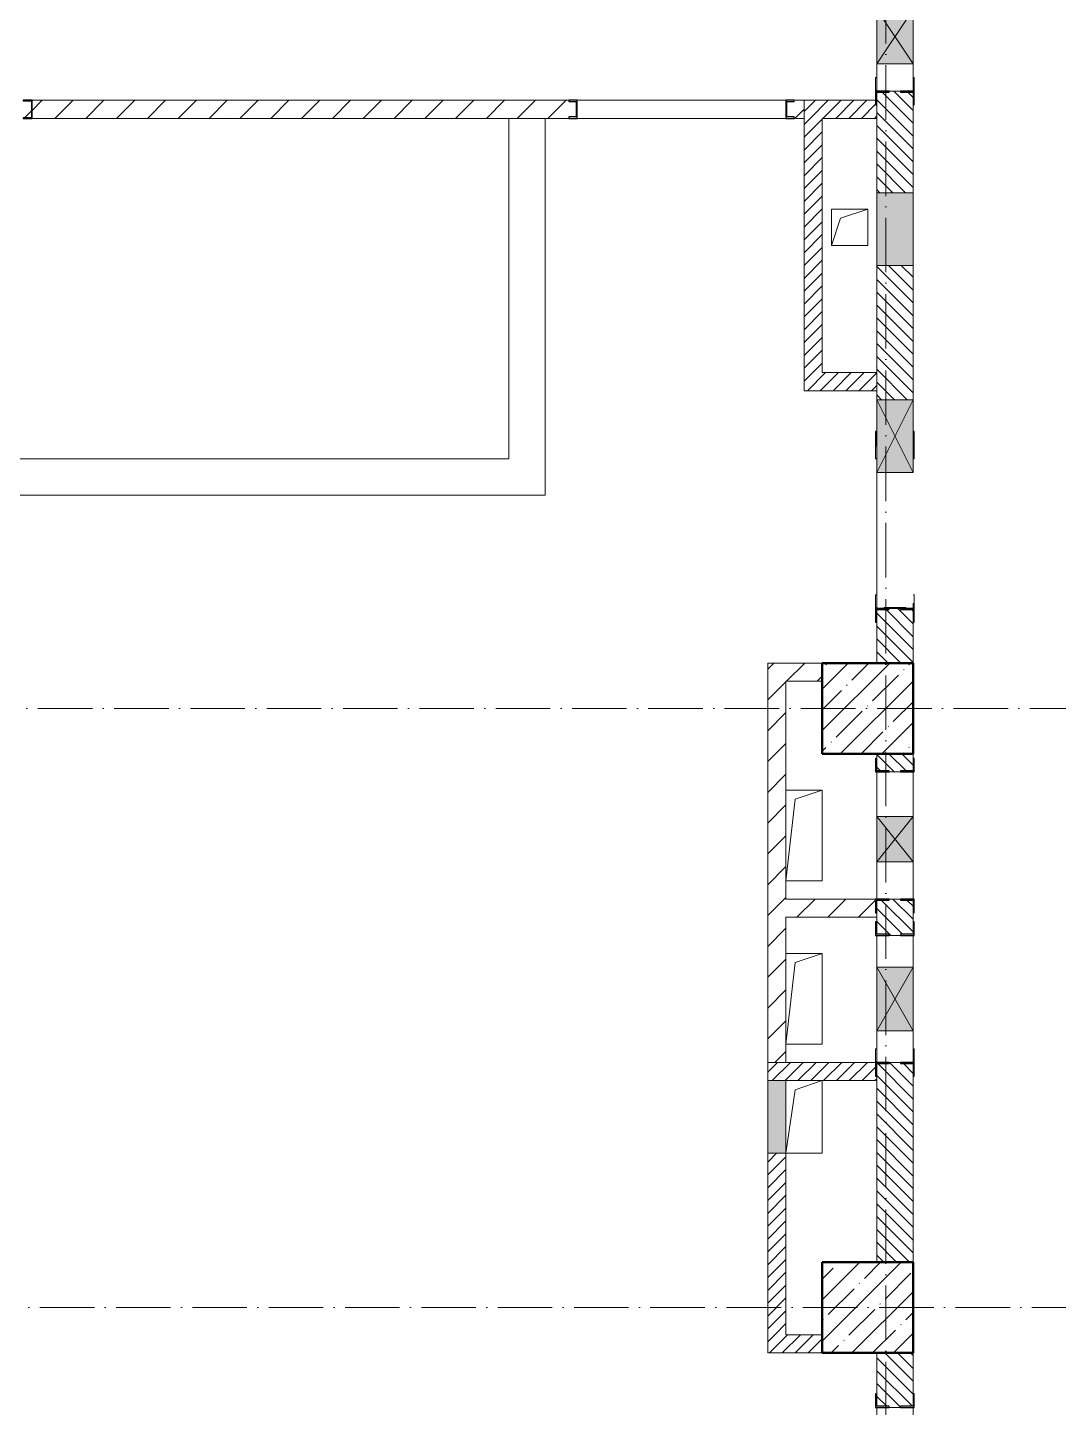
# Model space of a CAD drawing. Header units: millimetres. Extents: x -12989 to 629078, y -109036 to 555275.
# Drawn here: x 524235 to 529910, y -76885 to -69285 of the extents above; entities that cross this region are included whole.
import ezdxf

# ---------------------------------------------------------------- set-up
doc = ezdxf.new("R2010")
doc.units = ezdxf.units.MM
doc.linetypes.add('50_200_ШТРИХ_1Т_ш5_п1_п1_', pattern=[700, 500, -100, 0, -100])
for name, color, linetype, lineweight in [('A-DETL-GENF-OTLN', 7, 'Continuous', 9), ('A-FLOR-____-OTLN', 7, 'Continuous', 9), ('A-GENM-____-MCUT', 7, 'Continuous', 25), ('A-GENM-____-OTLN', 7, 'Continuous', 9), ('A-GENM-____-OTLN-1', 7, 'Continuous', 25), ('A-GLAZ-____-OTLN', 7, 'Continuous', 9), ('A-WALL-____-MCUT-2', 7, 'Continuous', 50), ('A-WALL-____-MCUT-3', 7, 'Continuous', 9), ('A-WALL-____-PATT-1', 7, 'Continuous', 9), ('A-WALL-FNSH-MCUT-1', 7, 'Continuous', 9), ('I-WALL-____-OTLN', 7, 'Continuous', 9), ('S-COLS-____-MCUT', 7, 'Continuous', 50), ('S-COLS-____-OTLN', 7, 'Continuous', 9), ('S-GRID-____-OTLN-1', 7, '50_200_ШТРИХ_1Т_ш5_п1_п1_', 9)]:
    doc.layers.add(name, color=color, linetype=linetype, lineweight=lineweight)
pattern_1 = [(135, (523510.01, -90515.614), (-35.35534, -35.35534), [])]
pattern_2 = [(45, (523510.01, -90515.61), (-84.8528, 84.8528), [])]
pattern_3 = [(45, (523510.01, -90515.614), (-35.35534, 35.35534), [])]

# ---------------------------------------------------------------- blocks, each defined once
blk = doc.blocks.new('BSC_Колонна _Прямоугольная - 500х500-V52-АР1_План отверстий 3 этажа в осях 1-64_А-ГГ')
at = {"layer": 'S-COLS-____-OTLN'}
h = blk.add_hatch(dxfattribs=at)
h.set_pattern_fill('FP_89', color=256, style=0, pattern_type=2)
h.set_pattern_definition([(45, (-5350, -17481.04), (-114.0493, 114.0493), []), (45, (-5235.95, -17481.04), (-114.0493, 114.0493), [201.613, -40.323, 3.353, -36.97])])
h.paths.add_polyline_path([(-250, -250), (250, -250), (250, 250), (-250, 250)], flags=0)
at = {"layer": 'S-COLS-____-MCUT'}
for p, q in [((250, 250), (-250, 250)), ((-250, 250), (-250, -250)), ((250, -250), (250, 250)), ((-250, -250), (250, -250))]:
    blk.add_line(p, q, dxfattribs=at)
blk = doc.blocks.new('154_Стойка_СКБ_Швеллер - СМ-2180_100-28318692-АР1_План отверстий 3 этажа в осях 1-64_А-ГГ')
at = {"layer": 'A-GENM-____-MCUT'}
for p, q in [((171, 50), (125, 50)), ((125, 50), (125, -50)), ((129.5, 42.4), (171, 42.4)), ((129.5, -42.4), (129.5, 42.4)), ((171, 42.4), (171, 50)), ((125, -50), (171, -50)), ((171, -42.4), (129.5, -42.4)), ((171, -50), (171, -42.4))]:
    blk.add_line(p, q, dxfattribs=at)
blk = doc.blocks.new('154_Фахверк_СКБ_Швеллер - Тип_100_3960-28318856-АР1_План отверстий 3 этажа в осях 1-64_А-ГГ')
at = {"layer": 'A-GENM-____-MCUT'}
for p, q in [((175, 50), (125, 50)), ((125, 50), (125, -50)), ((128, 47), (175, 47)), ((128, -47), (128, 47)), ((175, 47), (175, 50)), ((125, -50), (175, -50)), ((175, -47), (128, -47)), ((175, -50), (175, -47))]:
    blk.add_line(p, q, dxfattribs=at)
blk = doc.blocks.new('154_Стойка_СКБ_Уголок - СМ-2180_200-28268025-АР1_План отверстий 3 этажа в осях 1-64_А-ГГ')
at = {"layer": 'A-GENM-____-MCUT'}
for p, q in [((125, 156), (125, 81)), ((200, 156), (125, 156)), ((200, 150), (200, 156)), ((125, 81), (131, 81)), ((131, 81), (131, 150)), ((131, 150), (200, 150)), ((131, 19), (125, 19)), ((125, 19), (125, -56)), ((131, -50), (131, 19)), ((125, -56), (200, -56)), ((200, -50), (131, -50)), ((200, -56), (200, -50))]:
    blk.add_line(p, q, dxfattribs=at)
blk = doc.blocks.new('Фахверк_СКБ_Уголок - 200_3960_зеркало-28268689-АР1_План отверстий 3 этажа в осях 1-64_А-ГГ')
at = {"layer": 'A-GENM-____-MCUT'}
for p, q in [((200, 156), (125, 156)), ((125, 156), (125, 81)), ((200, 150), (200, 156)), ((125, 81), (131, 81)), ((131, 81), (131, 150)), ((131, 150), (200, 150)), ((131, 19), (125, 19)), ((125, 19), (125, -56)), ((131, -50), (131, 19)), ((125, -56), (200, -56)), ((200, -50), (131, -50)), ((200, -56), (200, -50))]:
    blk.add_line(p, q, dxfattribs=at)
blk = doc.blocks.new('Фахверк_СКБ_Уголок - 200_3960-28268576-АР1_План отверстий 3 этажа в осях 1-64_А-ГГ')
at = {"layer": 'A-GENM-____-MCUT'}
for p, q in [((200, 156), (125, 156)), ((125, 156), (125, 81)), ((200, 150), (200, 156)), ((125, 81), (131, 81)), ((131, 81), (131, 150)), ((131, 150), (200, 150)), ((131, 19), (125, 19)), ((125, 19), (125, -56)), ((131, -50), (131, 19)), ((125, -56), (200, -56)), ((200, -50), (131, -50)), ((200, -56), (200, -50))]:
    blk.add_line(p, q, dxfattribs=at)
blk = doc.blocks.new('Стойка_Влож_Уголок_Опорный - Уголок-28213941-АР1_План отверстий 3 этажа в осях 1-64_А-ГГ')
at = {"layer": 'A-GENM-____-OTLN'}
for p, q in [((-212, -6), (-212, 0)), ((0, 0), (0, -6)), ((-212, -75), (-212, -6)), ((-212, -6), (-206, -6)), ((-212, -75), (-206, -75)), ((-6, -6), (0, -6)), ((-6, -75), (0, -75)), ((0, -6), (0, -75))]:
    blk.add_line(p, q, dxfattribs=at)
blk = doc.blocks.new('154_Стойка_СКБ_Уголок - СМ-2480_200-28346303-АР1_План отверстий 3 этажа в осях 1-64_А-ГГ')
at = {"layer": 'A-GENM-____-MCUT'}
for p, q in [((125, 156), (125, 81)), ((200, 156), (125, 156)), ((200, 150), (200, 156)), ((125, 81), (131, 81)), ((131, 81), (131, 150)), ((131, 150), (200, 150)), ((131, 19), (125, 19)), ((125, 19), (125, -56)), ((131, -50), (131, 19)), ((125, -56), (200, -56)), ((200, -50), (131, -50)), ((200, -56), (200, -50))]:
    blk.add_line(p, q, dxfattribs=at)
blk = doc.blocks.new('Стойка_Влож_Полоса боковая - Полоса-28213942-АР1_План отверстий 3 этажа в осях 1-64_А-ГГ')
at = {"layer": 'A-GENM-____-OTLN'}
for p, q in [((-5, 60), (0, 60)), ((-5, -60), (-5, 60)), ((0, 31), (0, -31)), ((0, -60), (-5, -60))]:
    blk.add_line(p, q, dxfattribs=at)
blk = doc.blocks.new('154_Стойка_СКБ_Уголок - СМ-2480_200-V164-АР1_План отверстий 3 этажа в осях 1-64_А-ГГ')
at = {"layer": 'A-GENM-____-MCUT'}
for p, q in [((125, 156), (125, 150)), ((200, 156), (125, 156)), ((200, 150), (200, 156)), ((125, -50), (125, -56)), ((125, -56), (200, -56)), ((200, -56), (200, -50))]:
    blk.add_line(p, q, dxfattribs=at)
blk = doc.blocks.new('Фахверк_СКБ_Уголок - 200_3550-28267367-АР1_План отверстий 3 этажа в осях 1-64_А-ГГ')
at = {"layer": 'A-GENM-____-MCUT'}
for p, q in [((200, 156), (125, 156)), ((125, 156), (125, 81)), ((200, 150), (200, 156)), ((125, 81), (131, 81)), ((131, 81), (131, 150)), ((131, 150), (200, 150)), ((131, 19), (125, 19)), ((125, 19), (125, -56)), ((131, -50), (131, 19)), ((125, -56), (200, -56)), ((200, -50), (131, -50)), ((200, -56), (200, -50))]:
    blk.add_line(p, q, dxfattribs=at)
blk = doc.blocks.new('AR_Отверстие Ниша - Лючок-32404482-АР1_План отверстий 3 этажа в осях 1-64_А-ГГ')
at = {"layer": 'A-GLAZ-____-OTLN'}
blk.add_hatch(color=256, dxfattribs=at).paths.add_polyline_path([(-200, 100), (-200, -100), (200, -100), (200, 100)], flags=0)
for p, q in [((200, 100), (-200, 100)), ((-200, 100), (-200, -100)), ((200, -100), (200, 100)), ((-200, -100), (200, -100))]:
    blk.add_line(p, q, dxfattribs=at)
blk = doc.blocks.new('AR_Отверстие Ниша - Лючок-32403280-АР1_План отверстий 3 этажа в осях 1-64_А-ГГ')
at = {"layer": 'A-GLAZ-____-OTLN'}
blk.add_hatch(color=256, dxfattribs=at).paths.add_polyline_path([(200, -50), (200, 50), (-200, 50), (-200, -50)], flags=0)
for p, q in [((200, 50), (-200, 50)), ((-200, 50), (-200, -50)), ((200, -50), (200, 50)), ((-200, -50), (200, -50))]:
    blk.add_line(p, q, dxfattribs=at)
blk = doc.blocks.new('AR_Отверстие прямоугольное _в плите_ - AR_Отверстие прямоугольное _в плите_-30229458-АР1_План отверстий 3 этажа в осях 1-64_А-ГГ')
at = {"layer": 'A-GENM-____-OTLN'}
for p, q in [((100, 250), (-100, 250)), ((-50, 200), (100, 250)), ((100, -250), (100, 250)), ((-100, -250), (-50, 200)), ((-100, -250), (100, -250))]:
    blk.add_line(p, q, dxfattribs=at)
blk = doc.blocks.new('AR_Отверстие прямоугольное _в плите_ - AR_Отверстие прямоугольное _в плите_-30458127-АР1_План отверстий 3 этажа в осях 1-64_А-ГГ')
at = {"layer": 'A-GENM-____-OTLN'}
for p, q in [((100, 100), (-100, 100)), ((-100, 100), (-100, -100)), ((-50, 50), (100, 100)), ((100, -100), (100, 100)), ((-100, -100), (-50, 50)), ((-100, -100), (100, -100))]:
    blk.add_line(p, q, dxfattribs=at)
blk = doc.blocks.new('AR_Отверстие прямоугольное _в плите_ - AR_Отверстие прямоугольное _в плите_-30229368-АР1_План отверстий 3 этажа в осях 1-64_А-ГГ')
at = {"layer": 'A-GENM-____-OTLN'}
for p, q in [((-50, 150), (100, 200)), ((100, -200), (100, 200)), ((-100, -200), (-50, 150)), ((-100, -200), (100, -200))]:
    blk.add_line(p, q, dxfattribs=at)
blk = doc.blocks.new('AR_Отверстие прямоугольное _в стене_ - AR_Отверстие прямоугольное _в стене__ЭОМ-36412645-АР1_План отверстий 3 этажа в осях 1-64_А-ГГ')
at = {"layer": 'A-GLAZ-____-OTLN'}
blk.add_hatch(color=256, dxfattribs=at).paths.add_polyline_path([(-175, -100), (175, -100), (175, 100), (-175, 100)], flags=0)
at = {"layer": 'A-DETL-GENF-OTLN'}
for p, q in [((-175, -100), (-175, 100)), ((-175, 100), (175, 100)), ((175, 100), (-175, -100)), ((-175, 100), (175, -100)), ((175, 100), (-175, 100)), ((-175, 100), (-175, -100)), ((175, 100), (175, -100)), ((175, -100), (175, 100)), ((175, -100), (-175, -100)), ((-175, -100), (175, -100))]:
    blk.add_line(p, q, dxfattribs=at)
blk = doc.blocks.new('AR_Отверстие прямоугольное _в стене__БезПР - AR_Отверстие прямоугольное _в стене__БезПР-36392898-АР1_План отверстий 3 этажа в осях 1-64_А-ГГ')
at = {"layer": 'A-GLAZ-____-OTLN'}
blk.add_hatch(color=256, dxfattribs=at).paths.add_polyline_path([(-125, -100), (125, -100), (125, 100), (-125, 100)], flags=0)
at = {"layer": 'A-DETL-GENF-OTLN'}
for p, q in [((-125, -100), (-125, 100)), ((-125, 100), (125, 100)), ((125, 100), (-125, -100)), ((-125, 100), (125, -100)), ((125, 100), (-125, 100)), ((-125, 100), (-125, -100)), ((125, 100), (125, -100)), ((125, -100), (125, 100)), ((125, -100), (-125, -100)), ((-125, -100), (125, -100))]:
    blk.add_line(p, q, dxfattribs=at)
blk = doc.blocks.new('AR_Отверстие прямоугольное _в стене__БезПР - AR_Отверстие прямоугольное _в стене__БезПР-36428632-АР1_План отверстий 3 этажа в осях 1-64_А-ГГ')
at = {"layer": 'A-GLAZ-____-OTLN'}
blk.add_hatch(color=256, dxfattribs=at).paths.add_polyline_path([(-200, -100), (200, -100), (200, 100), (-200, 100)], flags=0)
at = {"layer": 'A-DETL-GENF-OTLN'}
for p, q in [((-200, -100), (-200, 100)), ((-200, 100), (200, 100)), ((200, 100), (-200, -100)), ((-200, 100), (200, -100)), ((200, 100), (-200, 100)), ((-200, 100), (-200, -100)), ((200, 100), (200, -100)), ((200, -100), (200, 100)), ((200, -100), (-200, -100)), ((-200, -100), (200, -100))]:
    blk.add_line(p, q, dxfattribs=at)
at = {"layer": 'A-GLAZ-____-OTLN'}
blk.add_line((200, 100), (-200, 100), dxfattribs=at)
blk = doc.blocks.new('AR_Отверстие прямоугольное _в стене__БезПР - AR_Отверстие прямоугольное _в стене__БезПР-36899507-АР1_План отверстий 3 этажа в осях 1-64_А-ГГ')
at = {"layer": 'A-GLAZ-____-OTLN'}
blk.add_hatch(color=256, dxfattribs=at).paths.add_polyline_path([(150, -100), (150, 100), (-150, 100), (-150, -100)], flags=0)
at = {"layer": 'A-DETL-GENF-OTLN'}
for p, q in [((-150, -100), (-150, 100)), ((-150, 100), (150, 100)), ((150, 100), (-150, -100)), ((-150, 100), (150, -100)), ((150, 100), (-150, 100)), ((-150, 100), (-150, -100)), ((150, 100), (150, -100)), ((150, -100), (150, 100)), ((150, -100), (-150, -100)), ((-150, -100), (150, -100))]:
    blk.add_line(p, q, dxfattribs=at)
at = {"layer": 'A-GLAZ-____-OTLN'}
blk.add_line((150, 100), (-150, 100), dxfattribs=at)
blk = doc.blocks.new('3эт')
at = {"layer": 'S-GRID-____-OTLN-1', "color": 251, "ltscale": 0.6, "true_color": 0x636466}
for p, q in [((289220.7, -91346.1), (289220.7, -36982.5)), ((310478.4, -69382.4), (279101.9, -69382.4)), ((279101.9, -72682.4), (310478.4, -72682.4))]:
    blk.add_line(p, q, dxfattribs=at)

msp = doc.modelspace()

# ---------------------------------------------------------------- hatches: boundary and pattern name
at = {"layer": 'A-WALL-____-PATT-1'}
h = msp.add_hatch(dxfattribs=at)
h.set_pattern_fill('FP_6', color=256, style=0, pattern_type=2)
h.set_pattern_definition(pattern_1)
h.paths.add_polyline_path([(529110.0077, -72784.5723), (529110.0077, -72490.5723), (529041.0077, -72490.5723), (529041.0077, -72484.5723), (528979.0077, -72484.5723), (528979.0077, -72490.5723), (528910.0077, -72490.5723), (528910.0077, -72784.5723)], flags=0)
h.paths.add_polyline_path([(529084.3666, -71334.5723), (529110.0077, -71334.5723), (529110.0077, -70594.5723), (528910.0077, -70594.5723), (528910.0077, -71334.5723)], flags=0)
h.paths.add_polyline_path([(529110.0077, -70194.5723), (529110.0077, -69640.5723), (529041.0077, -69640.5723), (529041.0077, -69634.5723), (528979.0077, -69634.5723), (528979.0077, -69640.5723), (528910.0077, -69640.5723), (528910.0077, -70194.5723), (528979.0077, -70194.5723)], flags=0)
h.paths.add_polyline_path([(529041.0077, -68484.5723), (529041.0077, -68478.5723), (529110.0077, -68478.5723), (529110.0077, -67284.5723), (528910.0077, -67284.5723), (528910.0077, -68478.5723), (528979.0077, -68478.5723), (528979.0077, -68484.5723)], flags=0)
h = msp.add_hatch(dxfattribs=at)
h.set_pattern_fill('FP_4', color=256, style=0, pattern_type=2)
h.set_pattern_definition(pattern_2)
h.paths.add_polyline_path([(528510.0077, -69784.5723), (528510.0077, -69684.5723), (528456.0077, -69684.5723), (528456.0077, -69692.1723), (528414.5077, -69692.1723), (528414.5077, -69776.9723), (528456.0077, -69776.9723), (528456.0077, -69784.5723)], flags=0)
h.paths.add_polyline_path([(527031.2593, -69784.5723), (527214.0077, -69783.7992), (527214.0077, -69776.9723), (527255.5077, -69776.9723), (527255.5077, -69692.1723), (527214.0077, -69692.1723), (527214.0077, -69684.5723), (524260.0077, -69684.5723), (524260.0077, -69784.5723)], flags=0)
h.paths.add_polyline_path([(523496.3308, -69784.5723), (524210.0077, -69784.5723), (524210.0077, -69781.5723), (524257.0077, -69781.5723), (524257.0077, -69687.5723), (524210.0077, -69687.5723), (524210.0077, -69684.5723), (521310.0077, -69684.5723), (521310.0077, -69784.5723), (521728.8665, -69784.5723)], flags=0)
h = msp.add_hatch(dxfattribs=at)
h.set_pattern_fill('FP_5', color=256, style=0, pattern_type=2)
h.set_pattern_definition(pattern_3)
h.paths.add_polyline_path([(528904.0077, -69784.5723), (528910.0077, -69784.5723), (528910.0077, -69709.5723), (528904.0077, -69709.5723), (528904.0077, -69684.5723), (528510.0077, -69684.5723), (528510.0077, -69784.5723), (528798.7236, -69784.5723)], flags=0)
h = msp.add_hatch(dxfattribs=at)
h.set_pattern_fill('FP_5', color=256, style=0, pattern_type=2)
h.set_pattern_definition(pattern_3)
h.paths.add_polyline_path([(528610.0077, -71184.5723), (528610.0077, -69784.5723), (528510.0077, -69784.5723), (528510.0077, -71184.5723)], flags=0)
h = msp.add_hatch(dxfattribs=at)
h.set_pattern_fill('FP_5', color=256, style=0, pattern_type=2)
h.set_pattern_definition(pattern_3)
h.paths.add_polyline_path([(528910.0077, -71284.5723), (528910.0077, -71184.5723), (528510.0077, -71184.5723), (528510.0077, -71284.5723), (528798.7236, -71284.5723)], flags=0)
h = msp.add_hatch(dxfattribs=at)
h.set_pattern_fill('FP_4', color=256, style=0, pattern_type=2)
h.set_pattern_definition(pattern_2)
h.paths.add_polyline_path([(528310.0077, -74984.5723), (528410.0077, -74984.5723), (528410.0077, -72784.5723), (528310.0077, -72784.5723), (528310.0077, -74301.0142)], flags=0)
h = msp.add_hatch(dxfattribs=at)
h.set_pattern_fill('FP_4', color=256, style=0, pattern_type=2)
h.set_pattern_definition(pattern_2)
h.paths.add_polyline_path([(528610.0077, -72884.5723), (528610.0077, -72784.5723), (528410.0077, -72784.5723), (528410.0077, -72884.5723)], flags=0)
h = msp.add_hatch(dxfattribs=at)
h.set_pattern_fill('FP_6', color=256, style=0, pattern_type=2)
h.set_pattern_definition(pattern_1)
h.paths.add_polyline_path([(528910.0077, -76084.5723), (529110.0077, -76084.5723), (529108.9168, -74990.5723), (529041.0077, -74990.5723), (529041.0077, -74984.5723), (528979.0077, -74984.5723), (528979.0077, -74990.5723), (528910.0077, -74990.5723), (528910.0077, -76021.075)], flags=0)
h.paths.add_polyline_path([(528979.0077, -74284.5723), (529041.0077, -74284.5723), (529041.0077, -74278.5723), (529110.0077, -74278.5723), (529110.0077, -74090.5723), (529041.0077, -74090.5723), (529041.0077, -74084.5723), (528979.0077, -74084.5723), (528979.0077, -74090.5723), (528910.0077, -74090.5723), (528910.0077, -74278.5723), (528979.0077, -74278.5723)], flags=0)
h.paths.add_polyline_path([(528979.0077, -73384.5723), (529041.0077, -73384.5723), (529041.0077, -73378.5723), (529110.0077, -73378.5723), (529110.0077, -73284.5723), (528910.0077, -73284.5723), (528910.0077, -73378.5723), (528979.0077, -73378.5723)], flags=0)
h = msp.add_hatch(dxfattribs=at)
h.set_pattern_fill('FP_4', color=256, style=0, pattern_type=2)
h.set_pattern_definition(pattern_2)
h.paths.add_polyline_path([(528901.8338, -74184.5723), (528910.0077, -74184.5723), (528910.0077, -74159.5723), (528904.0077, -74159.5723), (528904.0077, -74084.5723), (528410.0077, -74084.5723), (528410.0077, -74184.5723), (528798.7236, -74184.5723)], flags=0)
h = msp.add_hatch(dxfattribs=at)
h.set_pattern_fill('FP_5', color=256, style=0, pattern_type=2)
h.set_pattern_definition(pattern_3)
h.paths.add_polyline_path([(528901.8338, -75084.5723), (528910.0077, -75084.5723), (528910.0077, -75059.5723), (528904.0077, -75059.5723), (528904.0077, -74984.5723), (528310.0077, -74984.5723), (528310.0077, -75084.5723), (528798.7236, -75084.5723)], flags=0)
h = msp.add_hatch(dxfattribs=at)
h.set_pattern_fill('FP_5', color=256, style=0, pattern_type=2)
h.set_pattern_definition(pattern_3)
h.paths.add_polyline_path([(528310.0077, -76484.5723), (528410.0077, -76484.5723), (528410.0077, -75484.5723), (528310.0077, -75484.5723), (528310.0077, -76021.075)], flags=0)
h = msp.add_hatch(dxfattribs=at)
h.set_pattern_fill('FP_5', color=256, style=0, pattern_type=2)
h.set_pattern_definition(pattern_3)
h.paths.add_polyline_path([(528610.0077, -76584.5723), (528610.0077, -76484.5723), (528310.0077, -76484.5723), (528310.0077, -76584.5723)], flags=0)
h = msp.add_hatch(dxfattribs=at)
h.set_pattern_fill('FP_6', color=256, style=0, pattern_type=2)
h.set_pattern_definition(pattern_1)
h.paths.add_polyline_path([(529041.0077, -79784.5723), (529041.0077, -79778.5723), (529110.0077, -79778.5723), (529110.0077, -79590.5723), (529041.0077, -79590.5723), (529041.0077, -79584.5723), (528979.0077, -79584.5723), (528979.0077, -79590.5723), (528910.0077, -79590.5723), (528910.0077, -79778.5723), (528979.0077, -79778.5723), (528979.0077, -79784.5723)], flags=0)
h.paths.add_polyline_path([(528979.0077, -78884.5723), (529041.0077, -78884.5723), (529041.0077, -78878.5723), (529110.0077, -78878.5723), (529110.0077, -78590.5723), (529041.0077, -78590.5723), (529041.0077, -78584.5723), (528979.0077, -78584.5723), (528979.0077, -78590.5723), (528910.0077, -78590.5723), (528910.0077, -78878.5723), (528979.0077, -78878.5723)], flags=0)
h.paths.add_polyline_path([(528979.0077, -76884.5723), (529041.0077, -76884.5723), (529041.0077, -76878.5723), (529110.0077, -76878.5723), (529110.0077, -76584.5723), (528910.0077, -76584.5723), (528910.0077, -76878.5723), (528979.0077, -76878.5723)], flags=0)
at = {"layer": 'S-COLS-____-OTLN'}
h = msp.add_hatch(dxfattribs=at)
h.set_pattern_fill('FP_38', color=256, style=0, pattern_type=2)
h.set_pattern_definition([(45, (523510, -90515.61), (-114.0493, 114.0493), []), (45, (523624.06, -90515.61), (-114.0493, 114.0493), [201.612, -40.322, 3.353, -36.97])])
h.paths.add_polyline_path([(528610.0077, -76584.5723), (529110.0077, -76584.5723), (529110.0077, -76084.5723), (528610.0077, -76084.5723)], flags=0)

# ---------------------------------------------------------------- linework, layer by layer
at = {"layer": 'A-FLOR-____-OTLN'}
for p, q in [((528660.0077, -70284.5723), (528860.0077, -70284.5723)), ((528660.0077, -70484.5723), (528660.0077, -70284.5723)), ((528860.0077, -70284.5723), (528860.0077, -70484.5723)), ((528860.0077, -70484.5723), (528660.0077, -70484.5723)), ((528410.0077, -73484.5723), (528610.0077, -73484.5723)), ((528610.0077, -73484.5723), (528610.0077, -73984.5723)), ((528610.0077, -73984.5723), (528410.0077, -73984.5723)), ((528410.0077, -74384.7658), (528610.0077, -74384.7658)), ((528610.0077, -74384.7658), (528610.0077, -74884.7658)), ((528610.0077, -74884.7658), (528410.0077, -74884.7658)), ((528610.0077, -75084.5723), (528610.0077, -75484.5723)), ((528610.0077, -75484.5723), (528410.0077, -75484.5723))]:
    msp.add_line(p, q, dxfattribs=at)
at = {"layer": 'A-WALL-____-MCUT-2'}
msp.add_line((528910.0077, -76084.5723), (529110.0077, -76084.5723), dxfattribs=at)
at = {"layer": 'A-WALL-____-MCUT-3'}
for p, q in [((529041.0077, -69634.5723), (528979.0077, -69634.5723)), ((528910.0077, -69709.5723), (528910.0077, -70194.5723)), ((529110.0077, -70194.5723), (529110.0077, -69709.5723)), ((528910.0077, -70594.5723), (528910.0077, -71334.5723)), ((529110.0077, -71334.5723), (529110.0077, -70594.5723)), ((528910.0077, -72559.5723), (528910.0077, -72784.5723)), ((529110.0077, -72784.5723), (529110.0077, -72559.5723)), ((528910.0077, -73284.5723), (528910.0077, -73309.5723)), ((529110.0077, -73309.5723), (529110.0077, -73284.5723)), ((528979.0077, -73384.5723), (529041.0077, -73384.5723)), ((529041.0077, -74084.5723), (528979.0077, -74084.5723)), ((528910.0077, -74159.5723), (528910.0077, -74209.5723)), ((529110.0077, -74209.5723), (529110.0077, -74159.5723)), ((528979.0077, -74284.5723), (529041.0077, -74284.5723)), ((529041.0077, -74984.5723), (528979.0077, -74984.5723)), ((528910.0077, -75059.5723), (528910.0077, -76084.5723)), ((529110.0077, -76084.5723), (529110.0077, -75059.5723)), ((529110.0077, -76584.5723), (528910.0077, -76584.5723)), ((528910.0077, -76584.5723), (528910.0077, -76809.5723)), ((529110.0077, -76809.5723), (529110.0077, -76584.5723)), ((528979.0077, -76884.5723), (529041.0077, -76884.5723))]:
    msp.add_line(p, q, dxfattribs=at)
at = {"layer": 'A-WALL-FNSH-MCUT-1'}
for p, q in [((527214.0077, -69684.5723), (524260.0077, -69684.5723)), ((528904.0077, -69684.5723), (528456.0077, -69684.5723)), ((528510.0077, -69684.5723), (528510.0077, -71284.5723)), ((524260.0077, -69784.5723), (527214.0077, -69784.5723)), ((528456.0077, -69784.5723), (528510.0077, -69784.5723)), ((528610.0077, -71184.5723), (528610.0077, -69784.5723)), ((528610.0077, -69784.5723), (528910.0077, -69784.5723)), ((528910.0077, -71184.5723), (528610.0077, -71184.5723)), ((528510.0077, -71284.5723), (528910.0077, -71284.5723)), ((528310.0077, -72784.5723), (528310.0077, -75084.5723)), ((528610.0077, -72784.5723), (528310.0077, -72784.5723)), ((528410.0077, -74084.5723), (528410.0077, -72884.5723)), ((528410.0077, -72884.5723), (528610.0077, -72884.5723)), ((528904.0077, -74084.5723), (528410.0077, -74084.5723)), ((528410.0077, -74184.5723), (528910.0077, -74184.5723)), ((528410.0077, -74984.5723), (528410.0077, -74184.5723)), ((528904.0077, -74984.5723), (528310.0077, -74984.5723)), ((528410.0077, -75084.5723), (528910.0077, -75084.5723)), ((528310.0077, -75484.5723), (528310.0077, -76584.5723)), ((528410.0077, -76484.5723), (528410.0077, -75484.5723)), ((528610.0077, -76484.5723), (528410.0077, -76484.5723)), ((528610.0077, -76584.5723), (528610.0077, -76484.5723)), ((528310.0077, -76584.5723), (528610.0077, -76584.5723))]:
    msp.add_line(p, q, dxfattribs=at)
at = {"layer": 'I-WALL-____-OTLN'}
for p, q in [((528910.0077, -69634.5723), (528910.0077, -69484.5723)), ((529110.0077, -69484.5723), (529110.0077, -69634.5723)), ((527260.0077, -69684.5723), (528410.0077, -69684.5723)), ((526885.0077, -71659.5723), (526885.0077, -69784.5723)), ((527085.0077, -69784.5723), (527085.0077, -71859.5723)), ((528410.0077, -69784.5723), (527260.0077, -69784.5723)), ((521910.0077, -71659.5723), (526885.0077, -71659.5723)), ((528910.0077, -72484.5723), (528910.0077, -71734.5723)), ((527085.0077, -71859.5723), (521710.0077, -71859.5723)), ((529110.0077, -72454.5723), (529110.0077, -72484.5723)), ((528910.0077, -73629.5723), (528910.0077, -73384.5723)), ((529110.0077, -73384.5723), (529110.0077, -73629.5723)), ((528910.0077, -74084.5723), (528910.0077, -73879.5723)), ((529110.0077, -73879.5723), (529110.0077, -74084.5723)), ((528910.0077, -74459.5723), (528910.0077, -74284.5723)), ((529110.0077, -74284.5723), (529110.0077, -74459.5723)), ((528910.0077, -74984.5723), (528910.0077, -74809.5723)), ((529110.0077, -74809.5723), (529110.0077, -74984.5723)), ((528910.0077, -78584.5723), (528910.0077, -76884.5723)), ((529110.0077, -76884.5723), (529110.0077, -78584.5723))]:
    msp.add_line(p, q, dxfattribs=at)
at = {"layer": 'S-COLS-____-MCUT'}
for p, q in [((528910.0077, -76084.5723), (528610.0077, -76084.5723)), ((528610.0077, -76084.5723), (528610.0077, -76584.5723)), ((529110.0077, -76584.5723), (529110.0077, -76084.5723)), ((528610.0077, -76584.5723), (529110.0077, -76584.5723))]:
    msp.add_line(p, q, dxfattribs=at)
at = {"layer": 'S-COLS-____-OTLN'}
msp.add_line((529110.0077, -76084.5723), (528910.0077, -76084.5723), dxfattribs=at)

# ---------------------------------------------------------------- block references
msp.add_blockref('3эт', (239739.3002, -3652.1582))
at = {"layer": 'A-GENM-____-OTLN'}
for name, p, rotation in [('Стойка_Влож_Уголок_Опорный - Уголок-28213941-АР1_План отверстий 3 этажа в осях 1-64_А-ГГ', (528904.0077, -69634.5723), 180), ('Стойка_Влож_Уголок_Опорный - Уголок-28213941-АР1_План отверстий 3 этажа в осях 1-64_А-ГГ', (528904.0077, -72484.5723), 180), ('Стойка_Влож_Полоса боковая - Полоса-28213942-АР1_План отверстий 3 этажа в осях 1-64_А-ГГ', (529010.0077, -72484.5723), 269.9999999999999), ('Стойка_Влож_Уголок_Опорный - Уголок-28213941-АР1_План отверстий 3 этажа в осях 1-64_А-ГГ', (528904.0077, -74984.5723), 180)]:
    msp.add_blockref(name, p, dxfattribs=dict(at, rotation=rotation))
for name, p in [('AR_Отверстие прямоугольное _в плите_ - AR_Отверстие прямоугольное _в плите_-30458127-АР1_План отверстий 3 этажа в осях 1-64_А-ГГ', (528760.0077, -70384.5723)), ('Стойка_Влож_Уголок_Опорный - Уголок-28213941-АР1_План отверстий 3 этажа в осях 1-64_А-ГГ', (529116.0077, -71584.5723)), ('AR_Отверстие прямоугольное _в плите_ - AR_Отверстие прямоугольное _в плите_-30229458-АР1_План отверстий 3 этажа в осях 1-64_А-ГГ', (528510.0077, -73734.5723)), ('AR_Отверстие прямоугольное _в плите_ - AR_Отверстие прямоугольное _в плите_-30229458-АР1_План отверстий 3 этажа в осях 1-64_А-ГГ', (528510.0077, -74634.7658)), ('AR_Отверстие прямоугольное _в плите_ - AR_Отверстие прямоугольное _в плите_-30229368-АР1_План отверстий 3 этажа в осях 1-64_А-ГГ', (528510.0077, -75284.5723))]:
    msp.add_blockref(name, p, dxfattribs=at)
at = {"layer": 'A-GENM-____-OTLN-1'}
for name, p, rotation in [('154_Фахверк_СКБ_Швеллер - Тип_100_3960-28318856-АР1_План отверстий 3 этажа в осях 1-64_А-ГГ', (524385.0077, -69734.5723), 180), ('154_Стойка_СКБ_Швеллер - СМ-2180_100-28318692-АР1_План отверстий 3 этажа в осях 1-64_А-ГГ', (527385.0077, -69734.5723), 180), ('154_Стойка_СКБ_Уголок - СМ-2180_200-28268025-АР1_План отверстий 3 этажа в осях 1-64_А-ГГ', (528960.0077, -69509.5723), 269.9999999999999), ('154_Стойка_СКБ_Уголок - СМ-2480_200-V164-АР1_План отверстий 3 этажа в осях 1-64_А-ГГ', (529060.0077, -71709.5723), 89.99999999999991), ('154_Стойка_СКБ_Уголок - СМ-2480_200-28346303-АР1_План отверстий 3 этажа в осях 1-64_А-ГГ', (528960.0077, -72359.5723), 269.9999999999999), ('Фахверк_СКБ_Уголок - 200_3960_зеркало-28268689-АР1_План отверстий 3 этажа в осях 1-64_А-ГГ', (529060.0077, -73509.5723), 89.99999999999991), ('Фахверк_СКБ_Уголок - 200_3960-28268576-АР1_План отверстий 3 этажа в осях 1-64_А-ГГ', (528960.0077, -73959.5723), 269.9999999999999), ('Фахверк_СКБ_Уголок - 200_3960_зеркало-28268689-АР1_План отверстий 3 этажа в осях 1-64_А-ГГ', (529060.0077, -74409.5723), 89.99999999999991), ('154_Стойка_СКБ_Уголок - СМ-2180_200-28268025-АР1_План отверстий 3 этажа в осях 1-64_А-ГГ', (528960.0077, -74859.5723), 269.9999999999999), ('Фахверк_СКБ_Уголок - 200_3550-28267367-АР1_План отверстий 3 этажа в осях 1-64_А-ГГ', (529060.0077, -77009.5723), 89.99999999999991)]:
    msp.add_blockref(name, p, dxfattribs=dict(at, rotation=rotation))
msp.add_blockref('154_Стойка_СКБ_Швеллер - СМ-2180_100-28318692-АР1_План отверстий 3 этажа в осях 1-64_А-ГГ', (528285.0077, -69734.5723), dxfattribs=at)
at = {"layer": 'A-GLAZ-____-OTLN'}
for name, p, rotation in [('AR_Отверстие прямоугольное _в стене__БезПР - AR_Отверстие прямоугольное _в стене__БезПР-36899507-АР1_План отверстий 3 этажа в осях 1-64_А-ГГ', (529010.0077, -69334.5723), 89.99999999999991), ('AR_Отверстие Ниша - Лючок-32404482-АР1_План отверстий 3 этажа в осях 1-64_А-ГГ', (529010.0077, -70394.5723), 89.99999999999991), ('AR_Отверстие прямоугольное _в стене__БезПР - AR_Отверстие прямоугольное _в стене__БезПР-36428632-АР1_План отверстий 3 этажа в осях 1-64_А-ГГ', (529010.0077, -71534.5723), 89.99999999999991), ('AR_Отверстие прямоугольное _в стене__БезПР - AR_Отверстие прямоугольное _в стене__БезПР-36392898-АР1_План отверстий 3 этажа в осях 1-64_А-ГГ', (529010.0077, -73754.5723), 89.99999999999991), ('AR_Отверстие прямоугольное _в стене_ - AR_Отверстие прямоугольное _в стене__ЭОМ-36412645-АР1_План отверстий 3 этажа в осях 1-64_А-ГГ', (529010.0077, -74634.5723), 89.99999999999991), ('AR_Отверстие Ниша - Лючок-32403280-АР1_План отверстий 3 этажа в осях 1-64_А-ГГ', (528360.0077, -75284.5723), 269.9999999999999)]:
    msp.add_blockref(name, p, dxfattribs=dict(at, rotation=rotation))
at = {"layer": 'S-COLS-____-OTLN'}
msp.add_blockref('BSC_Колонна _Прямоугольная - 500х500-V52-АР1_План отверстий 3 этажа в осях 1-64_А-ГГ', (528860.0077, -73034.5723), dxfattribs=at)

doc.saveas('drawing.dxf')
